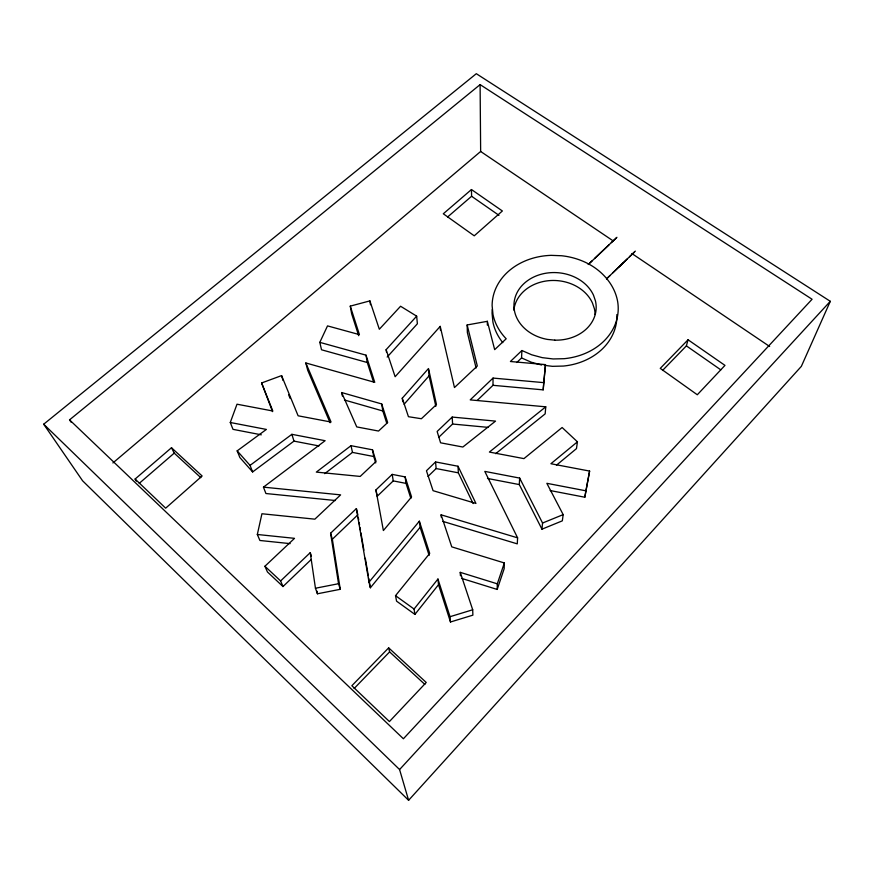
<?xml version="1.0" encoding="UTF-8"?>
<svg xmlns="http://www.w3.org/2000/svg" width="874" height="874" viewBox="0 0 874 874"><rect width="100%" height="100%" fill="white"/><g stroke="black" fill="none" stroke-linecap="round" stroke-linejoin="round"><path stroke-width="1.31" d="M492.991 385.314L493.045 378.081L543.77 382.637L543.18 389.859L492.991 385.314L477.27 400.379M461.822 578.446L497.197 589.447L497.306 583.832L504.353 562.954L451.76 546.862L441.097 514.819L517.605 537.849L517.266 543.868L442.878 521.396M504.353 562.954L504.156 568.745L497.197 589.447M516.807 362.492L521.549 357.936L521.898 350.518L531.687 354.789L542.208 357.641L553.133 358.952L564.134 358.69A63.092 51.806 3.8 0 0 617.689 301.803C615.023 286.159 604.196 273.07 590.758 265.15A63.092 51.806 3.8 0 0 561.567 255.743L551.133 255.35A63.092 51.806 3.8 0 0 492.117 305.638L492.98 314.432A63.092 51.806 3.8 0 0 506.188 338.784L494.673 349.644L487.342 321.315L467.153 324.964L467.361 332.546L476.112 368.03M550.194 490.554L584.826 497.23L585.908 490.817L546.84 483.311L563.173 514.622L562.332 520.838L541.946 529.185L519.309 484.589L519.659 478.089L484.797 471.392L517.605 537.849M521.898 350.518L510.394 361.508L545.474 364.611L543.18 389.859M493.045 378.081L470.201 399.888L545.769 406.825L545.158 413.872L495.689 453.682M543.77 382.637L545.474 364.611M541.946 529.185L542.557 523.034L519.659 478.089M545.769 406.825L489.385 452.066L523.941 458.621L562.124 427.506L577.441 441.829L576.469 448.624L556.509 465.143M577.441 441.829L550.893 463.733L589.611 471.075L584.826 497.23M585.908 490.817L589.611 471.075M290.124 543.628L259.906 540.482L257.327 534.484L261.938 513.759L314.858 519.167L340.631 494.87L263.456 487.146L265.915 493.526L335.485 500.529M662.514 370.489L686.385 345.875L688.056 339.778L724.972 365.387L697.299 394.764L660.263 368.38L688.056 339.778M261.315 434.815L233.008 429.353L230.277 422.492L237.007 404.203L272.808 410.998L261.61 382.965L281.581 375.612L298.11 415.795L331.06 422.044L305.824 362.961L374.76 382.353L366.02 355.161L319.808 342.357L327.521 325.893L359.433 334.633L350.266 306.129L369.888 300.885L379.327 329.247L400.576 306.25L416.669 316.159L417.379 323.773L387.171 357.062M830.3 301.312L801.349 366.359L408.606 800.3L82.604 480.809L43.7 424.196L476.308 73.7L830.3 301.312L399.582 769.557L408.606 800.3M414.921 614.411L438.519 584.684L437.94 579.047L414.058 609.036L414.921 614.411L396.577 601.159L395.518 595.664L429.713 553.406L419.356 521.188L369.014 582.16L370.379 587.776L420.132 527.328L419.356 521.188M404.083 404.269L429.09 375.809L428.577 369.746M402.28 398.205L428.478 368.533L436.465 404.531L421.388 418.733L408.442 416.701L402.28 398.205L402.739 401.745M467.153 324.964L477.313 366.009L454.469 387.553L440.212 326.373L395.135 376.727L386.133 349.666L416.669 316.159M388.668 647.852L351.861 685.729L389.422 721.553L426.239 682.474L388.668 647.852L389.618 651.895L424.862 684.418M354.101 688.526L389.618 651.895M612.761 272.874L622.714 263.282M619.131 266.778L634.437 252.018M627.139 259.01L606.534 278.872M606.742 278.719L610.008 275.539M629.52 256.716L635.354 251.122M428.009 476.439L436.137 468.551L435.569 461.931L458.02 466.246L475.926 503.435L433.067 490.685L426.436 470.769L435.569 461.931M611.352 242.622L614.542 239.563M257.327 534.484L294.527 538.34L264.92 566.254L267.455 571.978L282.99 586.552L311.275 559.447M340.259 589.305L332.349 539.247L357.827 514.83L356.373 508.602L330.591 533.227L338.544 583.712L340.259 589.305L317.426 593.785L315.448 588.235L310.237 552.663L280.62 580.948L282.99 586.552M410.835 498.355L406.039 483.398L393.245 480.897L377.175 496.301L375.94 489.91L392.197 474.385L405.132 476.898L411.567 496.935L383.38 530.551L375.94 489.91M438.617 437.415L452.59 424.032L488.446 427.397M594.539 258.573L616.236 237.957M615.088 239.072L616.946 237.302M452.208 417.073L437.142 431.472L440.583 442.812L462.849 447.029L495.525 421.115L452.208 417.073L452.59 424.032M588.289 264.494L608.97 244.884M588.431 264.341L592.091 260.889M139.217 483.366L174.221 453.125L171.479 447.728L135.109 479.039L136.344 481.115M447.663 216.938L471.589 196.268L471.468 189.538L502.375 210.973L474.232 235.816L443.304 213.78L471.468 189.538M112.91 462.947L480.645 151.475L480.11 84.614L812.077 299.258L403.395 738.77L69.549 419.848L480.11 84.614M324.691 473.653L352.484 452.404L373.744 456.512L375.722 462.925M351.009 445.685L316.322 472.102L360.197 476.428L376.093 461.439L372.499 449.815L351.009 445.685L352.484 452.404M263.456 487.146L325.106 440.704L291.883 434.323L250.051 465.383L252.63 471.938L293.981 441.119L318.966 445.937M252.63 471.938L239.869 457.528L237.171 450.864L266.373 429.429L230.277 422.492M542.557 523.034L563.173 514.622M438.519 584.684L450.481 621.993L472.878 615.154L472.703 609.779L460.248 572.35L497.306 583.832M450.481 621.993L450.034 616.694L472.703 609.779M315.448 588.235L338.544 583.712M544.349 365.343L552.455 366.326L563.348 366.064A62.458 51.49 3.8 0 0 616.869 314.564M436.137 468.551L458.347 472.834L473.107 503.577M487.484 478.449L519.309 484.589M541.651 365.026L531.239 362.197L521.549 357.936M373.46 381.818L367.277 362.513L321.523 349.786L319.808 342.357M341.647 392.546L381.698 403.952L387.674 422.546L378.54 431.046L356.745 426.916L341.647 392.546L342.411 396.097M344.454 400.008L382.823 410.977L386.745 423.234M480.645 151.475L612.882 240.711M631.902 253.547L769.644 346.486M471.589 196.268L498.956 215.321M686.385 345.875L720.799 369.844M395.518 595.664L414.058 609.036M171.479 447.728L202.134 475.98L165.667 508.176L135.109 479.039M174.221 453.125L200.823 477.674M264.92 566.254L280.62 580.948M43.7 424.196L399.582 769.557M237.171 450.864L250.051 465.383M69.549 419.848L71.023 422.142M330.088 422.743L307.703 370.259L305.824 362.961M288.649 394.819L290.135 398.424M272.546 411.632L261.61 382.965M310.237 552.663L311.45 556.17M437.94 579.047L450.034 616.694M358.668 335.682L351.654 313.788L350.266 306.129M420.132 527.328L429.145 555.449M291.883 434.323L293.981 441.119M281.581 375.612L283.012 380.419M330.591 533.227L332.349 539.247M429.09 375.809L435.831 406.279M372.499 449.815L373.744 456.512M358.264 517.364L358.701 519.899M359.138 522.433L359.575 524.968M360.012 527.503L360.47 530.168M360.929 532.845L363.912 550.183M365.299 558.224L368.304 575.682M368.762 578.37L370.379 587.776M366.02 355.161L367.277 362.513M356.373 508.602L369.014 582.16M392.197 474.385L393.245 480.897M381.698 403.952L382.823 410.977M369.888 300.885L370.478 304.731M317.043 591.185L317.426 593.785M386.133 349.666L386.483 352.135M405.132 476.898L406.039 483.398M441.097 514.819L441.304 517.299M440.212 326.373L440.452 330.154M460.248 572.35L460.434 575.769M458.02 466.246L458.347 472.834M487.342 321.315L487.342 325.117M502.79 342.641A62.458 51.49 3.8 0 1 492.925 322.08L492.073 313.329A62.458 51.49 3.8 0 1 492.248 309.593M513.857 310.106A40.728 33.573 3.8 0 1 548.927 280.663A40.728 33.573 3.8 0 1 592.452 303.005L594.375 308.664A40.728 33.573 3.8 0 1 595.074 314.509M554.793 340.15L547.528 339.429A41.144 33.769 3.8 0 1 523.526 284.006A41.144 33.769 3.8 0 1 593.512 295.226L595.456 300.918A41.144 33.769 3.8 0 1 554.793 340.15"/></g></svg>
